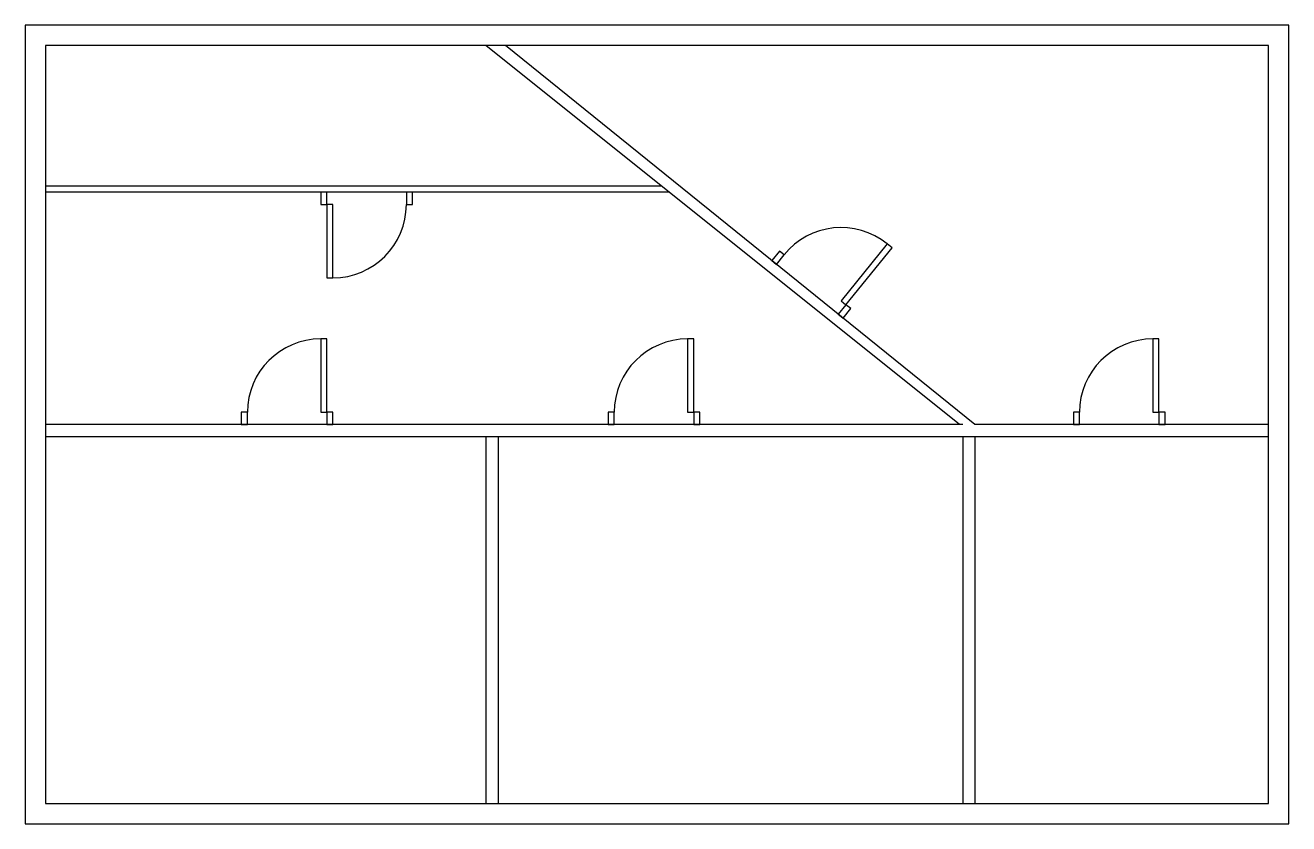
# Model space of a CAD drawing. Header units: inches. Extents: x 2025 to 2645, y 1042 to 1434.
import ezdxf

# ---------------------------------------------------------------- set-up
doc = ezdxf.new("R2010")
doc.units = ezdxf.units.IN
doc.layers.add('Doors', color=190, linetype='Continuous')

msp = doc.modelspace()

# ---------------------------------------------------------------- linework, layer by layer
for p, q in [((2483.36, 1237.93), (2250.86, 1423.93)), ((2490.86, 1237.93), (2260.46, 1423.93)), ((2130.86, 1354.93), (2034.86, 1354.93)), ((2130.86, 1351.93), (2034.86, 1351.93)), ((2250.86, 1354.93), (2130.86, 1354.93)), ((2250.86, 1351.93), (2130.86, 1351.93)), ((2337.11, 1354.93), (2250.86, 1354.93)), ((2340.86, 1351.93), (2250.86, 1351.93)), ((2130.86, 1237.93), (2034.86, 1237.93)), ((2250.86, 1237.93), (2130.86, 1237.93)), ((2310.86, 1237.93), (2250.86, 1237.93)), ((2484.86, 1237.93), (2261.18, 1237.93)), ((2634.86, 1237.93), (2490.86, 1237.93)), ((2130.86, 1231.93), (2034.86, 1231.93)), ((2250.86, 1231.93), (2130.86, 1231.93)), ((2370.86, 1231.93), (2250.86, 1231.93)), ((2250.86, 1231.93), (2250.86, 1051.93)), ((2256.86, 1231.93), (2256.86, 1051.93)), ((2490.86, 1231.93), (2370.86, 1231.93)), ((2484.86, 1231.93), (2484.86, 1051.93)), ((2634.86, 1231.93), (2490.86, 1231.93)), ((2490.86, 1231.93), (2490.86, 1051.93)), ((2634.86, 1051.93), (2634.86, 1231.93))]:
    msp.add_line(p, q)
for points in [[(2024.86, 1041.93), (2644.86, 1041.93), (2644.86, 1433.93), (2024.86, 1433.93)], [(2034.86, 1051.93), (2634.86, 1051.93), (2634.86, 1423.93), (2034.86, 1423.93)]]:
    msp.add_lwpolyline(points, close=True)
at = {"layer": 'Doors'}
for points in [[(2172.86, 1351.93), (2169.86, 1351.93), (2169.86, 1345.93), (2172.86, 1345.93)], [(2214.86, 1351.93), (2211.86, 1351.93), (2211.86, 1345.93), (2214.86, 1345.93)], [(2175.86, 1345.93), (2172.86, 1345.93), (2172.86, 1309.93), (2175.86, 1309.93)], [(2391.15, 1318.43), (2393.48, 1316.54), (2397.25, 1321.21), (2394.92, 1323.1)], [(2425.26, 1298.6), (2427.6, 1296.71), (2450.21, 1324.72), (2447.87, 1326.61)], [(2423.83, 1292.05), (2426.16, 1290.16), (2429.93, 1294.83), (2427.6, 1296.71)], [(2169.86, 1243.93), (2172.86, 1243.93), (2172.86, 1279.93), (2169.86, 1279.93)], [(2349.86, 1243.93), (2352.86, 1243.93), (2352.86, 1279.93), (2349.86, 1279.93)], [(2578.18, 1243.93), (2581.18, 1243.93), (2581.18, 1279.93), (2578.18, 1279.93)], [(2130.86, 1237.93), (2133.86, 1237.93), (2133.86, 1243.93), (2130.86, 1243.93)], [(2172.86, 1237.93), (2175.86, 1237.93), (2175.86, 1243.93), (2172.86, 1243.93)], [(2310.86, 1237.93), (2313.86, 1237.93), (2313.86, 1243.93), (2310.86, 1243.93)], [(2352.86, 1237.93), (2355.86, 1237.93), (2355.86, 1243.93), (2352.86, 1243.93)], [(2539.18, 1237.93), (2542.18, 1237.93), (2542.18, 1243.93), (2539.18, 1243.93)], [(2581.18, 1237.93), (2584.18, 1237.93), (2584.18, 1243.93), (2581.18, 1243.93)]]:
    msp.add_lwpolyline(points, close=True, dxfattribs=at)
for centre, start, end in [((2175.86, 1345.93), 270, 0), ((2425.26, 1298.6), 51.08578, 141.08578), ((2169.86, 1243.93), 90, 180), ((2349.86, 1243.93), 90, 180), ((2578.18, 1243.93), 90, 180)]:
    msp.add_arc(centre, 36, start, end, dxfattribs=at)

doc.saveas('drawing.dxf')
